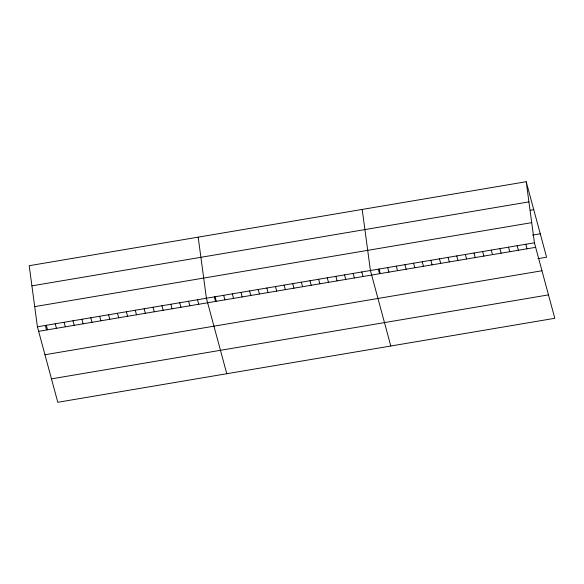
<?xml version="1.0" encoding="UTF-8"?>
<svg xmlns="http://www.w3.org/2000/svg" width="584" height="584" viewBox="0 0 584 584"><rect width="100%" height="100%" fill="white"/><g stroke="black" fill="none" stroke-linecap="round" stroke-linejoin="round"><path stroke-width="0.88" d="M526.206 181.719L29.2 265.705L37.42 326.784L57.794 402.281L554.8 318.295L534.426 242.798L526.206 181.719L546.58 257.216L537.944 258.675M31.916 285.861L528.921 201.874M530.294 210.255L533.747 209.678M34.711 306.622L531.717 222.643M532.491 235.111L540.258 233.804M37.42 326.784L534.426 242.798M38.646 331.318L535.652 247.339M44.968 354.736L541.974 270.757M51.472 378.863L548.478 294.883M525.797 244.258L527.024 248.791M517.161 245.718L518.388 250.251M508.533 247.178L509.759 251.711M499.897 248.631L501.123 253.171M491.268 250.091L492.494 254.631M482.632 251.551L483.859 256.091M474.004 253.011L475.23 257.544M465.368 254.471L466.594 259.004M456.739 255.923L457.966 260.464M448.111 257.383L449.33 261.924M439.475 258.843L440.701 263.384M430.846 260.303L432.065 264.837M422.21 261.763L423.436 266.297M413.581 263.223L414.801 267.757M404.946 264.676L406.172 269.217M396.317 266.136L397.536 270.677M387.681 267.596L388.907 272.129M379.053 269.056L380.272 273.589M378.352 269.319L379.403 273.224M390.791 346.013L370.417 270.516L362.197 209.437M361.788 271.969L363.007 276.509M353.152 273.429L354.378 277.969M344.523 274.889L345.743 279.429M335.888 276.349L337.114 280.882M327.259 277.809L328.478 282.342M318.623 279.262L319.849 283.802M309.994 280.721L311.214 285.262M301.359 282.182L302.585 286.722M292.73 283.642L293.949 288.175M284.094 285.101L285.32 289.635M275.466 286.562L276.685 291.095M266.83 288.014L268.056 292.555M258.201 289.474L259.42 294.015M249.565 290.934L250.792 295.467M240.936 292.394L242.156 296.928M232.301 293.854L233.527 298.387M223.672 295.307L224.891 299.847M215.036 296.767L216.262 301.308M214.343 297.037L215.394 300.935M226.774 373.724L206.407 298.227L198.18 237.148M197.509 299.731L198.735 304.264M188.617 301.234L189.844 305.768M179.726 302.738L180.945 307.272M170.827 304.242L172.054 308.775M161.936 305.739L163.162 310.279M153.044 307.242L154.264 311.783M144.146 308.746L145.372 313.287M135.254 310.25L136.481 314.783M126.363 311.754L127.582 316.287M117.464 313.258L118.691 317.791M108.573 314.761L109.799 319.295M99.681 316.258L100.901 320.798M90.783 317.762L92.009 322.302M81.891 319.266L83.118 323.806M73 320.769L74.219 325.31M64.101 322.273L65.328 326.806M55.21 323.777L56.436 328.31M46.319 325.281L47.538 329.814M45.362 325.587L46.413 329.493"/></g></svg>
